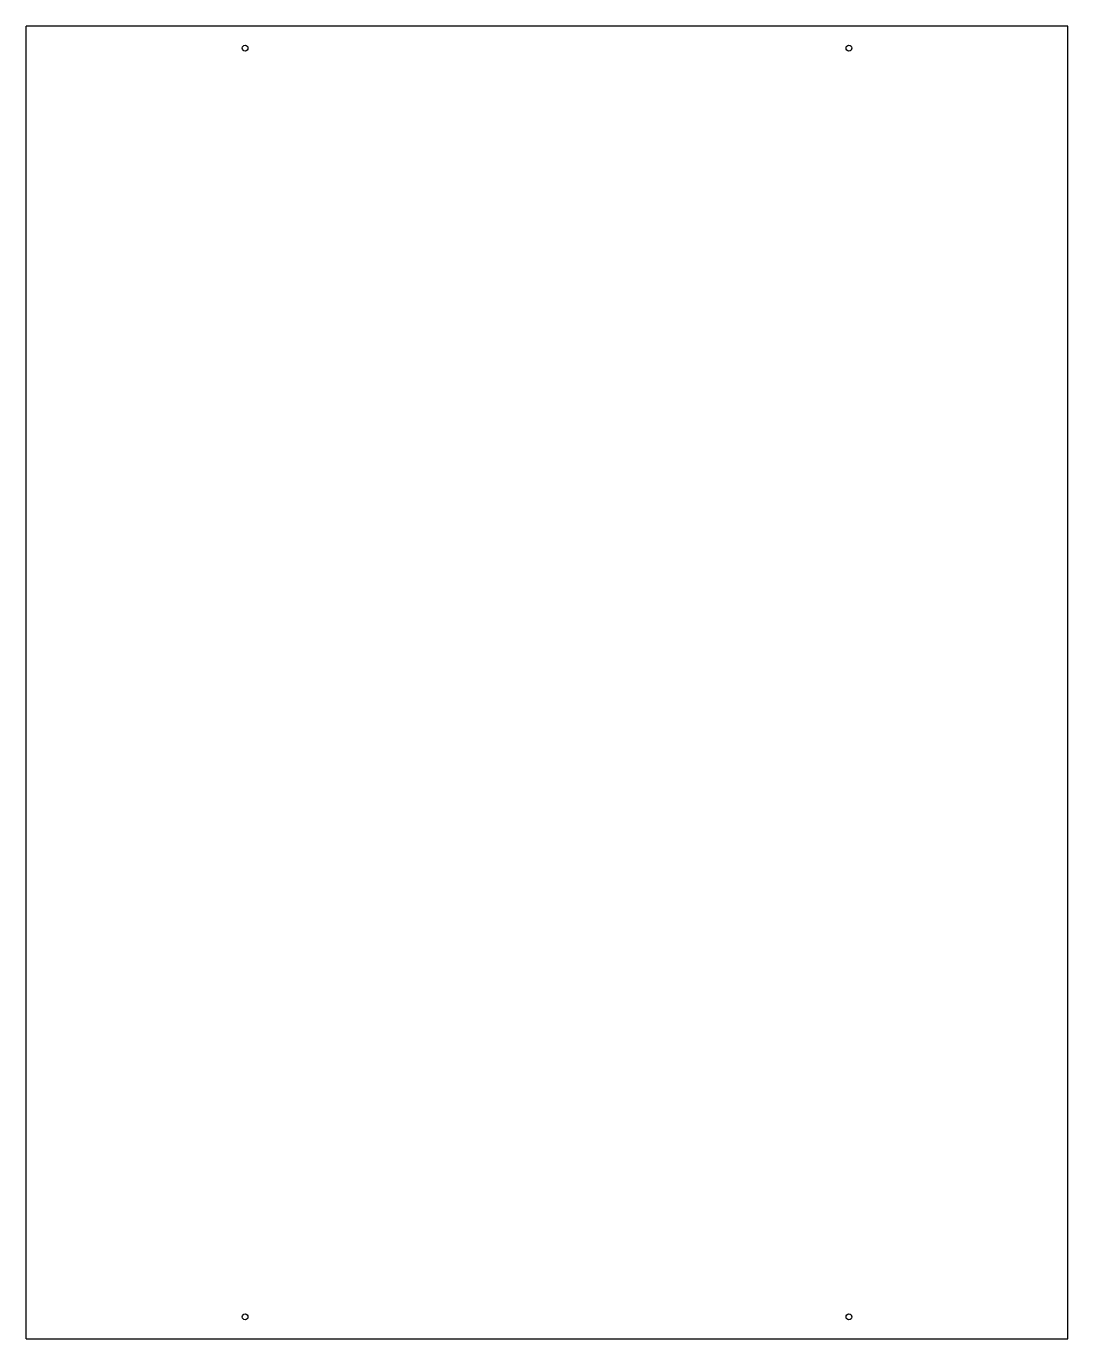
# Model space of a CAD drawing. Header units: millimetres. Extents: x 1549 to 1906, y 259 to 709.
import ezdxf

# ---------------------------------------------------------------- set-up
doc = ezdxf.new("R2010")
doc.units = ezdxf.units.MM
doc.layers.add('BLOCK_bottom', color=7, linetype='CONTINUOUS')

msp = doc.modelspace()

# ---------------------------------------------------------------- linework, layer by layer
at = {"layer": 'BLOCK_bottom'}
for p, q in [((1906.28, 709.48), (1549.28, 709.48)), ((1549.28, 259.48), (1549.28, 709.48)), ((1906.28, 259.48), (1906.28, 709.48)), ((1549.28, 259.48), (1906.28, 259.48))]:
    msp.add_line(p, q, dxfattribs=at)
for centre in [(1624.28, 701.98), (1831.28, 701.98), (1624.28, 266.98), (1831.28, 266.98)]:
    msp.add_circle(centre, 1, dxfattribs=at)

doc.saveas('drawing.dxf')
